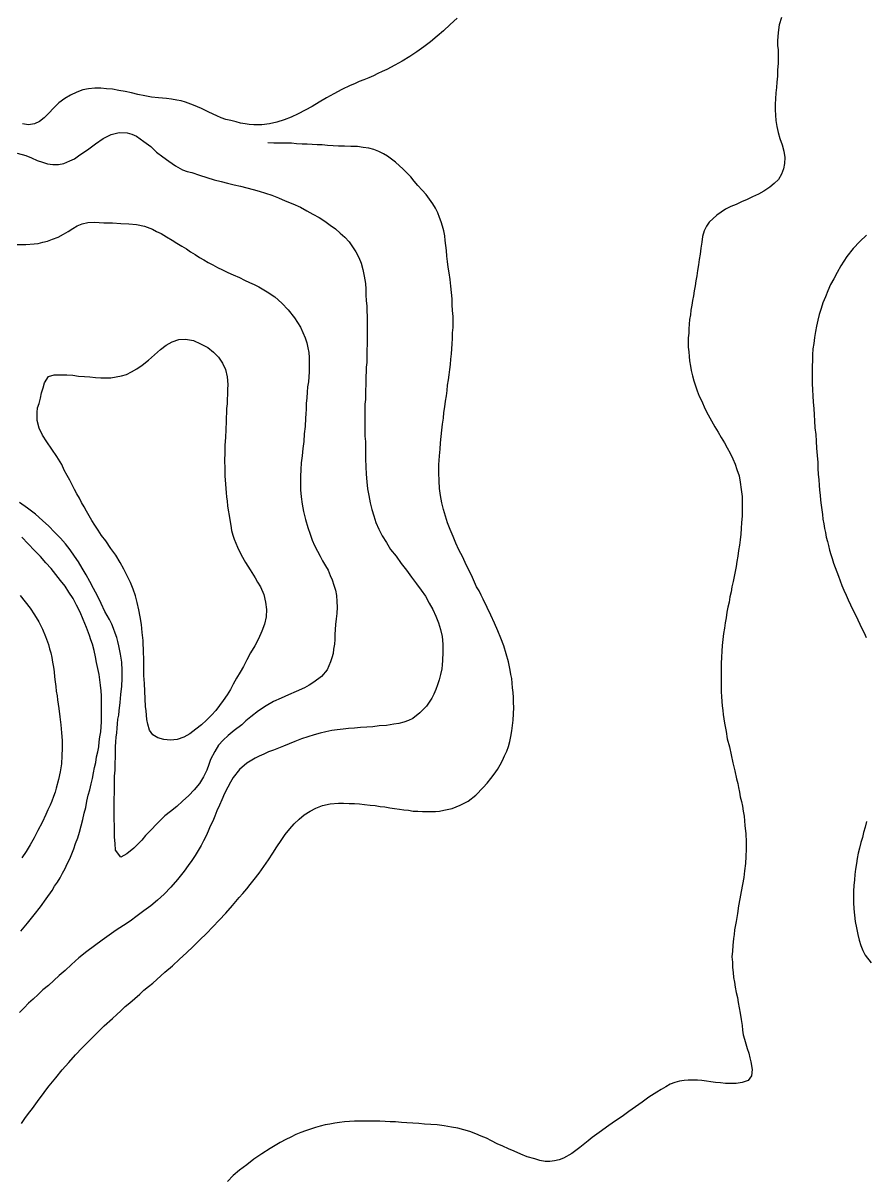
# Model space of a CAD drawing. Header units: inches. Extents: x 401374 to 405300, y 6332180 to 6336621.
# Drawn here: x 403196.4 to 403397.3, y 6333754.6 to 6334029.7 of the extents above; entities that cross this region are included whole.
import ezdxf

# ---------------------------------------------------------------- set-up
doc = ezdxf.new("R2010")
doc.units = ezdxf.units.IN
doc.header["$MEASUREMENT"] = 0

msp = doc.modelspace()

# ---------------------------------------------------------------- linework, layer by layer
for points in [[(403299.9, 6334030.8), (403298.2, 6334029.3), (403296.6, 6334027.8), (403295.1, 6334026.5), (403293.5, 6334025.2), (403291.9, 6334024), (403290.3, 6334022.8), (403288.6, 6334021.7), (403286.8, 6334020.6), (403285, 6334019.6), (403283.1, 6334018.6), (403282, 6334018.1), (403281, 6334017.6), (403279.9, 6334017.1), (403278.8, 6334016.6), (403277.6, 6334016.1), (403276.5, 6334015.7), (403275.4, 6334015.2), (403274.4, 6334014.8), (403272.4, 6334013.8), (403270.5, 6334012.8), (403268.7, 6334011.8), (403267, 6334010.8), (403265.3, 6334009.8), (403263.6, 6334008.9), (403262, 6334008), (403260.3, 6334007.2), (403258.6, 6334006.6), (403256.9, 6334006), (403255.1, 6334005.6), (403253.3, 6334005.4), (403251.4, 6334005.4), (403250.3, 6334005.5), (403249.3, 6334005.6), (403248.2, 6334005.8), (403247.2, 6334006.1), (403245.9, 6334006.4), (403244.7, 6334006.7), (403243.6, 6334007.1), (403242.6, 6334007.5), (403240.7, 6334008.4), (403238.9, 6334009.3), (403237, 6334010.1), (403235.1, 6334010.8), (403234.1, 6334011.1), (403233, 6334011.3), (403231.8, 6334011.5), (403230.6, 6334011.7), (403228.7, 6334011.8), (403227, 6334012), (403225.4, 6334012.3), (403223.7, 6334012.6), (403222.2, 6334013), (403220.7, 6334013.3), (403219.2, 6334013.6), (403217.7, 6334013.9), (403216.3, 6334014), (403214.9, 6334014.1), (403213.5, 6334014.1), (403212, 6334014), (403210.6, 6334013.7), (403209.2, 6334013.2), (403207.7, 6334012.5), (403206.3, 6334011.7), (403204.9, 6334010.6), (403203.6, 6334009.4), (403202.5, 6334008.2), (403201.4, 6334007.1), (403200.3, 6334006.2), (403199.1, 6334005.6), (403197.7, 6334005.4), (403196.2, 6334005.6)], [(403377.2, 6334031), (403376.7, 6334029.2), (403376.4, 6334027.4), (403376.3, 6334025.4), (403376.3, 6334024.3), (403376.4, 6334023.3), (403376.4, 6334021.6), (403376.4, 6334020), (403376.3, 6334018.5), (403376.3, 6334017), (403376.1, 6334015.6), (403376, 6334014.3), (403375.9, 6334013), (403375.8, 6334011.6), (403375.7, 6334010.3), (403375.7, 6334009), (403375.8, 6334007.7), (403375.9, 6334006.4), (403376.1, 6334005), (403376.4, 6334003.6), (403376.8, 6334002.1), (403377.4, 6334000.6), (403377.8, 6333999.1), (403378, 6333997.6), (403377.9, 6333996.2), (403377.7, 6333994.9), (403377.2, 6333993.6), (403376.5, 6333992.4), (403375.5, 6333991.4), (403374.4, 6333990.5), (403373, 6333989.6), (403371.7, 6333988.9), (403370.3, 6333988.2), (403369, 6333987.6), (403367.7, 6333987), (403366.4, 6333986.4), (403365.1, 6333985.9), (403363.9, 6333985.3), (403362.8, 6333984.6), (403361.8, 6333983.9), (403360, 6333982.2), (403359.3, 6333981.2), (403358.8, 6333980.1), (403358.4, 6333978.8), (403358.2, 6333977.4), (403358, 6333976), (403357.8, 6333974.6), (403357.6, 6333973.3), (403357.4, 6333972), (403357.2, 6333970.7), (403357, 6333969.4), (403356.8, 6333968.2), (403356.6, 6333967), (403356.4, 6333965.8), (403356.2, 6333964.6), (403356, 6333963.5), (403355.8, 6333962.4), (403355.6, 6333961.2), (403355.5, 6333960.1), (403355.3, 6333959), (403355.2, 6333957.9), (403355.1, 6333956.8), (403355.1, 6333955.7), (403355, 6333954.6), (403355, 6333953.5), (403355, 6333952.4), (403355.1, 6333951.3), (403355.2, 6333950.2), (403355.3, 6333949.1), (403355.5, 6333947.9), (403355.7, 6333946.8), (403356, 6333945.6), (403356.3, 6333944.4), (403356.7, 6333943.2), (403357.1, 6333942), (403357.6, 6333940.7), (403358.2, 6333939.5), (403358.9, 6333937.8), (403359.7, 6333936.3), (403360.5, 6333934.8), (403361.3, 6333933.4), (403362.1, 6333932.1), (403362.8, 6333930.9), (403363.6, 6333929.6), (403364.3, 6333928.4), (403365, 6333927.1), (403365.6, 6333925.8), (403366.2, 6333924.5), (403366.6, 6333923.2), (403367.1, 6333921.7), (403367.4, 6333920.2), (403367.6, 6333918.5), (403367.8, 6333916.8), (403367.8, 6333915.2), (403367.8, 6333913.6), (403367.8, 6333912.1), (403367.7, 6333910.6), (403367.6, 6333909.2), (403367.5, 6333907.8), (403367.4, 6333906.5), (403367.2, 6333905.2), (403367, 6333903.9), (403366.8, 6333902.6), (403366.6, 6333901.3), (403366.4, 6333900.1), (403366.2, 6333898.9), (403365.9, 6333897.7), (403365.7, 6333896.5), (403365.4, 6333895.3), (403365.2, 6333894.1), (403364.9, 6333892.9), (403364.7, 6333891.6), (403364.4, 6333890.4), (403364.2, 6333889.2), (403364, 6333887.9), (403363.8, 6333886.7), (403363.6, 6333885.4), (403363.4, 6333884.1), (403363.2, 6333882.7), (403363.1, 6333881.3), (403363, 6333879.9), (403362.9, 6333878.5), (403362.8, 6333877), (403362.8, 6333875.4), (403362.8, 6333873.9), (403362.8, 6333872.6), (403362.8, 6333871.4), (403362.8, 6333870.2), (403362.9, 6333869.1), (403363, 6333867.9), (403363.1, 6333866.9), (403363.2, 6333865.8), (403363.3, 6333864.8), (403363.6, 6333862.8), (403364, 6333860.8), (403364.3, 6333859), (403364.8, 6333857.1), (403365.2, 6333855.2), (403365.6, 6333853.3), (403366.1, 6333851.4), (403366.5, 6333849.5), (403366.8, 6333848.4), (403367, 6333847.4), (403367.2, 6333846.3), (403367.4, 6333845.2), (403367.7, 6333844.1), (403367.9, 6333843), (403368.1, 6333841.8), (403368.3, 6333840.6), (403368.4, 6333839.5), (403368.5, 6333838.4), (403368.7, 6333836.4), (403368.8, 6333834.5), (403368.8, 6333832.7), (403368.7, 6333831), (403368.6, 6333829.3), (403368.4, 6333827.6), (403368.2, 6333826), (403367.9, 6333824.3), (403367.6, 6333822.6), (403367.3, 6333820.9), (403367, 6333819.2), (403366.7, 6333817.4), (403366.4, 6333815.5), (403366, 6333813.5), (403365.9, 6333812.4), (403365.8, 6333811.4), (403365.6, 6333809.8), (403365.5, 6333808.4), (403365.4, 6333807.1), (403365.5, 6333805.8), (403365.5, 6333804.5), (403365.7, 6333803.3), (403365.8, 6333802.1), (403366, 6333801), (403366.2, 6333799.8), (403366.4, 6333798.6), (403366.7, 6333797.4), (403366.9, 6333796.2), (403367.1, 6333794.9), (403367.4, 6333793.6), (403367.6, 6333792.1), (403367.8, 6333790.7), (403367.9, 6333789.6), (403368.1, 6333788.5), (403368.4, 6333787.4), (403368.7, 6333786.3), (403369, 6333785.2), (403369.4, 6333784.1), (403369.7, 6333783), (403369.9, 6333782), (403370.2, 6333780.2), (403370.1, 6333778.7), (403369.3, 6333777.6), (403367.8, 6333777.1), (403366.4, 6333776.9), (403365.1, 6333776.9), (403363.9, 6333776.9), (403362.7, 6333777), (403361.5, 6333777.1), (403360.4, 6333777.3), (403359.3, 6333777.4), (403358.2, 6333777.6), (403357.2, 6333777.7), (403356.1, 6333777.7), (403355, 6333777.7), (403354, 6333777.6), (403352.9, 6333777.4), (403351.8, 6333777.1), (403350.7, 6333776.7), (403349.6, 6333776.1), (403348.5, 6333775.4), (403347.5, 6333774.8), (403345.6, 6333773.6), (403344, 6333772.4), (403342.4, 6333771.3), (403340.8, 6333770.2), (403339.2, 6333769), (403337.4, 6333767.8), (403335.5, 6333766.5), (403334.3, 6333765.6), (403333.2, 6333764.8), (403332.1, 6333764), (403331.1, 6333763.2), (403329.1, 6333761.6), (403327.2, 6333760.2), (403325.2, 6333759.1), (403324.2, 6333758.7), (403323.1, 6333758.4), (403322, 6333758.3), (403320.9, 6333758.3), (403319.6, 6333758.5), (403318.4, 6333758.9), (403316.6, 6333759.4), (403315.1, 6333760), (403313.5, 6333760.7), (403312.1, 6333761.3), (403310.8, 6333761.9), (403309.4, 6333762.5), (403308.1, 6333763.2), (403306.9, 6333763.8), (403305.6, 6333764.3), (403304.3, 6333764.9), (403302.9, 6333765.4), (403301.5, 6333765.8), (403300, 6333766.2), (403298.5, 6333766.5), (403296.8, 6333766.8), (403295.1, 6333767), (403293.6, 6333767.1), (403292.1, 6333767.2), (403290.7, 6333767.3), (403289.3, 6333767.4), (403287.9, 6333767.5), (403286.6, 6333767.6), (403285.2, 6333767.7), (403283.9, 6333767.7), (403282.7, 6333767.8), (403281.4, 6333767.9), (403280.2, 6333767.9), (403278.9, 6333767.9), (403277.7, 6333767.9), (403276.5, 6333767.9), (403275.4, 6333767.9), (403274.2, 6333767.8), (403273, 6333767.7), (403271.8, 6333767.6), (403270.7, 6333767.4), (403269.5, 6333767.2), (403268.4, 6333767), (403267.2, 6333766.7), (403266.1, 6333766.4), (403264.9, 6333766), (403263.7, 6333765.6), (403262.6, 6333765.2), (403261.4, 6333764.7), (403260.2, 6333764.1), (403259, 6333763.5), (403257.7, 6333762.8), (403256.5, 6333762.1), (403255.3, 6333761.4), (403253.3, 6333760.1), (403251.4, 6333758.8), (403249.7, 6333757.5), (403248, 6333756.2), (403246.5, 6333754.9), (403245.1, 6333753.5)], [(403195, 6333998.6), (403197, 6333998.1), (403198.4, 6333997.5), (403199.7, 6333996.9), (403201, 6333996.5), (403202.2, 6333996.1), (403203.5, 6333995.9), (403204.8, 6333995.9), (403206.1, 6333996.2), (403207.5, 6333996.8), (403208.6, 6333997.3), (403209.6, 6333998), (403210.6, 6333998.7), (403211.7, 6333999.4), (403213.6, 6334000.9), (403215.5, 6334002.1), (403217.4, 6334003.1), (403219.3, 6334003.6), (403221.2, 6334003.5), (403222.3, 6334003.2), (403223.4, 6334002.7), (403225.2, 6334001.4), (403226.8, 6334000.2), (403228.2, 6333998.9), (403229.7, 6333997.8), (403231.1, 6333996.7), (403232.7, 6333995.6), (403234.4, 6333994.7), (403235.5, 6333994.3), (403236.6, 6333994), (403238.4, 6333993.4), (403240.2, 6333992.8), (403241.9, 6333992.3), (403243.6, 6333991.9), (403245.1, 6333991.5), (403246.7, 6333991.1), (403248.2, 6333990.8), (403249.7, 6333990.4), (403251.2, 6333990), (403252.7, 6333989.6), (403254.2, 6333989.1), (403255.7, 6333988.6), (403257.3, 6333988), (403258.9, 6333987.3), (403260.7, 6333986.6), (403262.5, 6333985.8), (403264, 6333984.9), (403265.5, 6333984.1), (403267, 6333983.3), (403268.3, 6333982.4), (403269.6, 6333981.5), (403270.9, 6333980.6), (403272, 6333979.6), (403273.1, 6333978.6), (403274.1, 6333977.5), (403274.9, 6333976.3), (403275.7, 6333975.1), (403276.4, 6333973.8), (403277, 6333972.4), (403277.4, 6333970.9), (403277.7, 6333969.3), (403278, 6333967.6), (403278.1, 6333966.2), (403278.1, 6333964.8), (403278.2, 6333963.5), (403278.3, 6333962.2), (403278.3, 6333961), (403278.4, 6333959.8), (403278.4, 6333958.6), (403278.4, 6333957.4), (403278.4, 6333956.3), (403278.4, 6333955.1), (403278.4, 6333954), (403278.4, 6333952.9), (403278.3, 6333951.9), (403278.3, 6333950.8), (403278.3, 6333949.7), (403278.3, 6333948.7), (403278.2, 6333947.6), (403278.2, 6333946.5), (403278.1, 6333945.5), (403278.1, 6333944.4), (403278.1, 6333943.3), (403278, 6333942.2), (403278, 6333941.1), (403278, 6333939.9), (403277.9, 6333938.8), (403277.9, 6333937.6), (403277.9, 6333936.4), (403277.9, 6333935.2), (403277.9, 6333933.9), (403277.9, 6333932.6), (403277.9, 6333931.2), (403278, 6333929.9), (403278, 6333928.8), (403278, 6333927.8), (403278, 6333925.8), (403278.1, 6333923.9), (403278.2, 6333922.1), (403278.3, 6333920.3), (403278.5, 6333918.6), (403278.8, 6333917), (403279.1, 6333915.3), (403279.5, 6333913.7), (403280, 6333912.2), (403280.5, 6333910.6), (403281.2, 6333909), (403282, 6333907.4), (403283, 6333905.8), (403284, 6333904.2), (403285.3, 6333902.6), (403286.5, 6333900.8), (403287.8, 6333899.2), (403289, 6333897.6), (403290.2, 6333896), (403291.3, 6333894.5), (403292.3, 6333893), (403293.2, 6333891.4), (403294.1, 6333889.9), (403294.8, 6333888.3), (403295.4, 6333886.7), (403295.9, 6333885.1), (403296.3, 6333883.4), (403296.5, 6333881.6), (403296.5, 6333879.7), (403296.4, 6333877.7), (403296.3, 6333876.7), (403296.2, 6333875.7), (403295.9, 6333874.4), (403295.6, 6333873.1), (403295.2, 6333871.9), (403294.8, 6333870.8), (403294.3, 6333869.7), (403293.8, 6333868.7), (403292.6, 6333866.8), (403291, 6333865.2), (403289.3, 6333863.9), (403288.3, 6333863.4), (403287.2, 6333863), (403286, 6333862.7), (403284.8, 6333862.5), (403283, 6333862.2), (403281.3, 6333862.1), (403279.8, 6333861.9), (403278.3, 6333861.8), (403276.8, 6333861.7), (403275.4, 6333861.6), (403274, 6333861.5), (403272.7, 6333861.3), (403271.3, 6333861.2), (403270, 6333861), (403268.6, 6333860.7), (403267.2, 6333860.4), (403265.8, 6333860), (403264.3, 6333859.5), (403262.8, 6333859), (403261.2, 6333858.4), (403259.8, 6333857.8), (403258.5, 6333857.3), (403257.3, 6333856.8), (403256.1, 6333856.3), (403254.9, 6333855.9), (403253.8, 6333855.4), (403252.7, 6333854.9), (403251.7, 6333854.4), (403249.7, 6333853.2), (403248, 6333851.7), (403246.5, 6333849.8), (403245.8, 6333848.7), (403245.2, 6333847.5), (403244.4, 6333846), (403243.8, 6333844.5), (403243.2, 6333843.2), (403242.6, 6333841.9), (403242.1, 6333840.6), (403241.6, 6333839.4), (403241, 6333838.2), (403240.5, 6333837), (403240, 6333835.9), (403239.4, 6333834.7), (403238.8, 6333833.6), (403238.1, 6333832.4), (403237.4, 6333831.2), (403236.6, 6333830), (403235.7, 6333828.8), (403234.8, 6333827.5), (403233.2, 6333825.5), (403231.6, 6333823.7), (403230, 6333822), (403228.4, 6333820.6), (403226.8, 6333819.2), (403225.2, 6333818), (403223.6, 6333816.8), (403221.9, 6333815.6), (403220.3, 6333814.5), (403218.6, 6333813.4), (403216.9, 6333812.2), (403215.2, 6333811), (403213.4, 6333809.7), (403211.6, 6333808.3), (403209.7, 6333806.8), (403207.9, 6333805.2), (403206.4, 6333803.8), (403205, 6333802.6), (403203.7, 6333801.4), (403202.4, 6333800.2), (403201.1, 6333799.2), (403200, 6333798.1), (403198.8, 6333797), (403197.7, 6333796), (403196.6, 6333794.9), (403195.5, 6333793.8)], [(403196, 6333767.3), (403196.8, 6333768.5), (403197.7, 6333769.7), (403198.6, 6333770.9), (403199.4, 6333772), (403200.2, 6333773.1), (403201, 6333774.2), (403201.8, 6333775.3), (403202.6, 6333776.3), (403204.2, 6333778.2), (403205.7, 6333780.1), (403207.3, 6333781.9), (403208.9, 6333783.7), (403210.5, 6333785.4), (403212.2, 6333787.1), (403213.9, 6333788.8), (403215.7, 6333790.6), (403217.7, 6333792.4), (403218.7, 6333793.3), (403219.7, 6333794.2), (403220.7, 6333795.2), (403221.8, 6333796.1), (403223, 6333797.1), (403224.2, 6333798.2), (403225.2, 6333799.1), (403226.3, 6333800), (403227.3, 6333800.8), (403228.3, 6333801.7), (403230.2, 6333803.4), (403232, 6333804.9), (403233.7, 6333806.5), (403235.3, 6333808), (403236.9, 6333809.5), (403238.5, 6333811.1), (403240.1, 6333812.6), (403241.6, 6333814.2), (403243.1, 6333815.8), (403244.7, 6333817.5), (403246.3, 6333819.3), (403247.9, 6333821.2), (403248.8, 6333822.2), (403249.7, 6333823.3), (403250.5, 6333824.3), (403251.5, 6333825.5), (403252.7, 6333827), (403253.8, 6333828.6), (403254.9, 6333830.2), (403255.9, 6333831.8), (403256.9, 6333833.3), (403257.9, 6333834.8), (403258.9, 6333836.2), (403260, 6333837.6), (403261, 6333838.8), (403262.2, 6333839.9), (403263.4, 6333840.9), (403264.8, 6333841.8), (403266.2, 6333842.5), (403267.8, 6333843.1), (403269.6, 6333843.5), (403271.6, 6333843.7), (403272.8, 6333843.7), (403274.1, 6333843.6), (403275.4, 6333843.6), (403276.6, 6333843.5), (403277.8, 6333843.4), (403279.1, 6333843.2), (403280.3, 6333843.1), (403281.5, 6333842.9), (403282.6, 6333842.8), (403283.8, 6333842.6), (403284.9, 6333842.4), (403286.1, 6333842.3), (403287.2, 6333842.1), (403288.3, 6333842), (403289.4, 6333841.8), (403290.5, 6333841.8), (403291.6, 6333841.7), (403292.6, 6333841.7), (403293.7, 6333841.7), (403294.7, 6333841.7), (403295.7, 6333841.8), (403296.7, 6333842), (403298.7, 6333842.4), (403300.6, 6333843.2), (403302.5, 6333844.2), (403304.3, 6333845.6), (403306.1, 6333847.4), (403307, 6333848.5), (403307.9, 6333849.6), (403308.7, 6333850.6), (403309.5, 6333851.7), (403310.1, 6333852.8), (403310.7, 6333853.9), (403311.2, 6333855), (403311.7, 6333856.1), (403312.1, 6333857.2), (403312.4, 6333858.4), (403312.7, 6333859.6), (403312.9, 6333860.9), (403313.1, 6333862.2), (403313.2, 6333863.5), (403313.3, 6333865), (403313.4, 6333866.5), (403313.3, 6333867.7), (403313.3, 6333868.9), (403313.2, 6333870.1), (403313.1, 6333871.2), (403313, 6333872.3), (403312.9, 6333873.4), (403312.7, 6333874.4), (403312.5, 6333875.4), (403312.1, 6333877.4), (403311.6, 6333879.3), (403311, 6333881.2), (403310.3, 6333883), (403309.6, 6333884.8), (403308.8, 6333886.6), (403307.9, 6333888.5), (403307, 6333890.3), (403306.1, 6333892.3), (403305.6, 6333893.3), (403305.1, 6333894.3), (403304.5, 6333895.3), (403304, 6333896.4), (403303.5, 6333897.5), (403303, 6333898.7), (403302, 6333900.5), (403301.2, 6333902.3), (403300.3, 6333904.1), (403299.6, 6333905.7), (403298.9, 6333907.3), (403298.2, 6333908.9), (403297.6, 6333910.5), (403297.1, 6333912.1), (403296.6, 6333913.7), (403296.2, 6333915.3), (403295.9, 6333917), (403295.7, 6333918.7), (403295.6, 6333920.5), (403295.5, 6333922.4), (403295.5, 6333924.4), (403295.6, 6333925.4), (403295.7, 6333926.5), (403295.8, 6333928.1), (403295.9, 6333929.6), (403296.1, 6333931.1), (403296.2, 6333932.6), (403296.4, 6333934), (403296.6, 6333935.5), (403296.7, 6333936.8), (403296.9, 6333938.2), (403297.1, 6333939.5), (403297.3, 6333940.8), (403297.5, 6333942.1), (403297.6, 6333943.3), (403297.8, 6333944.6), (403298, 6333945.8), (403298.1, 6333947.1), (403298.3, 6333948.3), (403298.4, 6333949.5), (403298.5, 6333950.8), (403298.6, 6333952), (403298.7, 6333953.2), (403298.8, 6333954.5), (403298.8, 6333955.8), (403298.9, 6333957.1), (403298.9, 6333958.4), (403298.9, 6333959.7), (403298.8, 6333961.1), (403298.7, 6333962.5), (403298.7, 6333963.9), (403298.5, 6333965.4), (403298.4, 6333966.9), (403298.2, 6333968.5), (403298, 6333970.1), (403297.7, 6333971.5), (403297.6, 6333972.8), (403297.4, 6333974.1), (403297.3, 6333975.4), (403297.2, 6333976.6), (403297, 6333977.8), (403296.9, 6333978.9), (403296.7, 6333980.1), (403296.4, 6333981.2), (403296.1, 6333982.3), (403295.7, 6333983.3), (403295.3, 6333984.4), (403294.7, 6333985.5), (403294.1, 6333986.6), (403293.3, 6333987.7), (403292.5, 6333988.8), (403291.5, 6333989.8), (403290.5, 6333990.9), (403289.6, 6333992), (403288.8, 6333993), (403287, 6333994.8), (403285.2, 6333996.5), (403283.3, 6333997.9), (403282.3, 6333998.5), (403281.2, 6333999), (403280, 6333999.5), (403278.8, 6333999.8), (403277.5, 6334000), (403276.1, 6334000.2), (403274.5, 6334000.2), (403273, 6334000.3), (403271.6, 6334000.3), (403270.3, 6334000.4), (403269, 6334000.5), (403267.7, 6334000.6), (403266.5, 6334000.6), (403265.3, 6334000.7), (403264.1, 6334000.8), (403262.9, 6334000.8), (403261.6, 6334000.9), (403260.4, 6334001), (403259, 6334001), (403257.7, 6334001), (403256.2, 6334001), (403254.7, 6334001.1)], [(403195, 6333976.9), (403197, 6333976.9), (403199, 6333977), (403200, 6333977.1), (403201.1, 6333977.4), (403202.2, 6333977.7), (403203.4, 6333978.1), (403204.7, 6333978.6), (403206, 6333979.3), (403207.1, 6333980), (403208.2, 6333980.7), (403209.3, 6333981.3), (403210.5, 6333981.8), (403211.8, 6333982.1), (403213.4, 6333982.2), (403214.5, 6333982.1), (403215.6, 6333982), (403216.7, 6333982), (403217.7, 6333982), (403219.7, 6333981.9), (403221.6, 6333981.8), (403223.4, 6333981.6), (403225.3, 6333981.2), (403227.2, 6333980.5), (403228.2, 6333980), (403229.3, 6333979.5), (403230.6, 6333978.7), (403231.9, 6333977.9), (403233, 6333977.2), (403234.2, 6333976.5), (403235.3, 6333975.8), (403236.3, 6333975.1), (403237.4, 6333974.5), (403238.4, 6333973.8), (403239.5, 6333973.2), (403240.5, 6333972.6), (403241.6, 6333972), (403242.7, 6333971.4), (403243.9, 6333970.8), (403245.2, 6333970.2), (403246.5, 6333969.6), (403248, 6333969), (403249.2, 6333968.4), (403250.4, 6333967.8), (403251.5, 6333967.3), (403252.6, 6333966.8), (403254.6, 6333965.6), (403256.4, 6333964.4), (403258.1, 6333962.9), (403259.6, 6333961.3), (403261.1, 6333959.4), (403261.8, 6333958.3), (403262.5, 6333957.2), (403263.1, 6333955.9), (403263.6, 6333954.6), (403264, 6333953.4), (403264.3, 6333952.2), (403264.5, 6333951.1), (403264.6, 6333949.9), (403264.6, 6333948.8), (403264.6, 6333947.7), (403264.6, 6333946.5), (403264.5, 6333945.3), (403264.4, 6333944.1), (403264.2, 6333942.9), (403264.1, 6333941.7), (403264, 6333940.3), (403263.9, 6333939), (403263.9, 6333937.6), (403263.8, 6333936.5), (403263.7, 6333935.5), (403263.6, 6333933.5), (403263.4, 6333931.7), (403263.3, 6333929.9), (403263.1, 6333928.2), (403262.9, 6333926.5), (403262.7, 6333924.8), (403262.6, 6333923.2), (403262.5, 6333921.6), (403262.5, 6333920), (403262.5, 6333918.4), (403262.7, 6333916.7), (403262.9, 6333915), (403263.2, 6333913.2), (403263.7, 6333911.3), (403264.3, 6333909.4), (403264.8, 6333907.8), (403265.3, 6333906.4), (403265.9, 6333905.1), (403266.6, 6333903.8), (403267.2, 6333902.6), (403267.8, 6333901.5), (403268.5, 6333900.3), (403269.1, 6333899.2), (403269.6, 6333898), (403270.1, 6333896.9), (403270.5, 6333895.7), (403270.9, 6333894.5), (403271.1, 6333893.2), (403271.2, 6333891.8), (403271.3, 6333890.4), (403271.2, 6333888.9), (403271, 6333887.6), (403270.9, 6333886.3), (403270.8, 6333885.1), (403270.7, 6333883.9), (403270.7, 6333882.7), (403270.6, 6333881.6), (403270.4, 6333880.4), (403270.3, 6333879.4), (403270, 6333878.3), (403269.7, 6333877.4), (403268.9, 6333875.5), (403267.5, 6333873.9), (403265.7, 6333872.5), (403264.6, 6333871.8), (403263.5, 6333871.2), (403261.5, 6333870.3), (403259.7, 6333869.5), (403257.9, 6333868.7), (403256.1, 6333867.9), (403254.3, 6333866.9), (403252.5, 6333865.7), (403250.7, 6333864.3), (403249.5, 6333863.3), (403248.5, 6333862.4), (403246.7, 6333861), (403245.3, 6333859.8), (403244.1, 6333858.7), (403243, 6333857.5), (403242.1, 6333856), (403241.1, 6333854.1), (403240.7, 6333852.9), (403240.2, 6333851.6), (403239.4, 6333850), (403238.4, 6333848.4), (403237.2, 6333846.9), (403235.9, 6333845.5), (403234.4, 6333844.2), (403233, 6333842.9), (403231.5, 6333841.7), (403230.2, 6333840.7), (403228.5, 6333839), (403226.6, 6333837), (403225.6, 6333836), (403224.7, 6333834.9), (403222.8, 6333833), (403221.1, 6333831.6), (403219.7, 6333830.8), (403218.4, 6333832.5), (403218.3, 6333834.1), (403218.2, 6333835.6), (403218.2, 6333837), (403218.2, 6333838.4), (403218.1, 6333839.8), (403218.1, 6333841), (403218.1, 6333842.3), (403218.1, 6333843.6), (403218.1, 6333844.8), (403218.2, 6333846.1), (403218.2, 6333847.4), (403218.2, 6333848.7), (403218.2, 6333850.1), (403218.3, 6333851.6), (403218.3, 6333853.1), (403218.4, 6333854.8), (403218.4, 6333856), (403218.4, 6333857.1), (403218.5, 6333858.3), (403218.6, 6333859.4), (403218.7, 6333860.5), (403218.8, 6333861.6), (403218.9, 6333862.6), (403219, 6333863.7), (403219.2, 6333864.7), (403219.3, 6333865.7), (403219.5, 6333867.7), (403219.7, 6333869.6), (403219.9, 6333871.6), (403220, 6333873.4), (403220, 6333875.3), (403219.9, 6333877.3), (403219.6, 6333879.2), (403219.2, 6333881.2), (403219, 6333882.2), (403218.7, 6333883.2), (403218.3, 6333884.2), (403217.9, 6333885.3), (403217.5, 6333886.4), (403217, 6333887.5), (403215.9, 6333889.4), (403215, 6333891.3), (403214.1, 6333893.1), (403213.2, 6333894.9), (403212.3, 6333896.5), (403211.4, 6333898.1), (403210.5, 6333899.7), (403209.6, 6333901.2), (403208.6, 6333902.6), (403207.6, 6333904.1), (403206.5, 6333905.5), (403205.3, 6333906.9), (403203.9, 6333908.3), (403202.5, 6333909.7), (403201, 6333911.1), (403199.3, 6333912.6), (403197.4, 6333914), (403195.5, 6333915.4)], [(403397.5, 6333979.1), (403395.9, 6333977.6), (403394.3, 6333975.9), (403392.8, 6333974), (403392.1, 6333972.9), (403391.4, 6333971.8), (403390.5, 6333970.2), (403389.7, 6333968.7), (403388.9, 6333967.3), (403388.3, 6333965.8), (403387.7, 6333964.4), (403387.1, 6333963), (403386.7, 6333961.6), (403386.2, 6333960.2), (403385.9, 6333958.8), (403385.6, 6333957.4), (403385.3, 6333956.1), (403385.1, 6333954.7), (403384.9, 6333953.3), (403384.7, 6333952), (403384.6, 6333950.6), (403384.6, 6333949.2), (403384.5, 6333947.9), (403384.5, 6333946.5), (403384.5, 6333945.1), (403384.5, 6333943.7), (403384.6, 6333942.2), (403384.7, 6333940.8), (403384.8, 6333939.3), (403384.9, 6333937.8), (403385, 6333936.3), (403385.1, 6333934.8), (403385.2, 6333933.2), (403385.4, 6333931.6), (403385.5, 6333930), (403385.6, 6333928.3), (403385.7, 6333926.6), (403385.9, 6333924.9), (403385.9, 6333923.5), (403386, 6333922.1), (403386.1, 6333920.8), (403386.2, 6333919.5), (403386.3, 6333918.3), (403386.4, 6333917.1), (403386.5, 6333915.9), (403386.7, 6333914.7), (403386.8, 6333913.6), (403387, 6333912.5), (403387.1, 6333911.4), (403387.3, 6333910.3), (403387.5, 6333909.2), (403387.7, 6333908.2), (403387.9, 6333907.1), (403388.2, 6333906.1), (403388.4, 6333905.1), (403388.7, 6333904), (403389, 6333903), (403389.3, 6333902), (403389.6, 6333900.9), (403390, 6333899.9), (403390.4, 6333898.8), (403390.8, 6333897.8), (403391.2, 6333896.7), (403391.6, 6333895.6), (403392.1, 6333894.5), (403392.6, 6333893.3), (403393.1, 6333892.2), (403393.7, 6333891), (403394.2, 6333889.8), (403394.9, 6333888.6), (403395.4, 6333887.4), (403395.9, 6333886.4), (403396.4, 6333885.3), (403396.9, 6333884.3), (403397.4, 6333883.2)], [(403203.8, 6333945.8), (403205.3, 6333945.8), (403206.8, 6333945.8), (403208.2, 6333945.7), (403209.6, 6333945.5), (403211, 6333945.4), (403212.3, 6333945.3), (403213.6, 6333945.2), (403214.9, 6333945.1), (403216.1, 6333945.1), (403217.3, 6333945.1), (403218.6, 6333945.3), (403219.8, 6333945.6), (403221, 6333945.9), (403222.2, 6333946.5), (403223.5, 6333947.2), (403224.8, 6333948.1), (403226.3, 6333949.3), (403227.7, 6333950.6), (403229.1, 6333951.8), (403230.5, 6333952.9), (403231.9, 6333953.7), (403233.5, 6333954.2), (403235.1, 6333954.3), (403237, 6333954), (403238.7, 6333953.2), (403240.4, 6333952.3), (403241.8, 6333951.2), (403243, 6333950), (403243.9, 6333948.6), (403244.6, 6333947.1), (403245, 6333945.3), (403245.2, 6333943.5), (403245.1, 6333942.3), (403245.1, 6333941.1), (403245, 6333940), (403245, 6333938.9), (403244.9, 6333937.8), (403244.9, 6333936.7), (403244.8, 6333935.7), (403244.8, 6333934.7), (403244.7, 6333932.8), (403244.6, 6333930.9), (403244.5, 6333929), (403244.5, 6333927.2), (403244.4, 6333925.4), (403244.5, 6333923.5), (403244.5, 6333921.7), (403244.6, 6333919.7), (403244.8, 6333917.7), (403244.9, 6333916.7), (403245, 6333915.7), (403245.1, 6333914.6), (403245.3, 6333913.5), (403245.5, 6333912.3), (403245.7, 6333911.2), (403245.9, 6333909.9), (403246.1, 6333908.7), (403246.4, 6333907.6), (403246.7, 6333906.6), (403247.5, 6333904.7), (403248.4, 6333902.9), (403249.4, 6333901.1), (403250.5, 6333899.3), (403251.7, 6333897.4), (403252.3, 6333896.4), (403253, 6333895.3), (403253.8, 6333893.4), (403254.2, 6333891.6), (403254.4, 6333889.9), (403254.3, 6333888.1), (403253.9, 6333886.4), (403253.3, 6333884.7), (403252.5, 6333882.9), (403251.6, 6333881.2), (403250.6, 6333879.5), (403249.7, 6333877.9), (403248.9, 6333876.3), (403248.1, 6333874.9), (403247.3, 6333873.5), (403246.5, 6333872.1), (403245.8, 6333870.8), (403245, 6333869.5), (403244.1, 6333868.2), (403243.2, 6333867), (403242.3, 6333865.8), (403241.3, 6333864.7), (403240.1, 6333863.5), (403238.9, 6333862.4), (403237.6, 6333861.3), (403236.1, 6333860.2), (403234.7, 6333859.4), (403233.1, 6333858.9), (403231.5, 6333858.7), (403229.9, 6333858.9), (403228.5, 6333859.3), (403227.3, 6333860), (403226.5, 6333861.1), (403226.1, 6333862.5), (403225.9, 6333863.6), (403225.8, 6333864.7), (403225.7, 6333865.7), (403225.6, 6333866.7), (403225.5, 6333868.6), (403225.4, 6333870.4), (403225.3, 6333872.2), (403225.2, 6333874.1), (403225.2, 6333875), (403225.2, 6333876.1), (403225.2, 6333877.2), (403225.2, 6333878.4), (403225.1, 6333879.4), (403225.1, 6333880.5), (403225, 6333881.5), (403225, 6333882.5), (403224.8, 6333884.4), (403224.6, 6333886.3), (403224.3, 6333888.1), (403224, 6333889.8), (403223.6, 6333891.5), (403223.2, 6333893.1), (403222.6, 6333894.7), (403222, 6333896.3), (403221.2, 6333897.9), (403220.4, 6333899.5), (403219.5, 6333901.1), (403218.5, 6333902.8), (403217.3, 6333904.4), (403216.1, 6333906.2), (403215.1, 6333907.5), (403214.3, 6333908.8), (403213.5, 6333910), (403212.8, 6333911.1), (403212.1, 6333912.2), (403211.5, 6333913.3), (403210.9, 6333914.3), (403210.3, 6333915.4), (403209.8, 6333916.4), (403209.2, 6333917.4), (403208.6, 6333918.5), (403208.1, 6333919.6), (403207.5, 6333920.7), (403206.9, 6333921.8), (403206.2, 6333923.1), (403205.6, 6333924.4), (403204.4, 6333926.3), (403203.2, 6333928.1), (403202, 6333929.8), (403201, 6333931.4), (403200.2, 6333933.1), (403199.7, 6333934.9), (403199.7, 6333936.8), (403199.8, 6333937.9), (403200.2, 6333939), (403200.5, 6333940.2), (403200.8, 6333941.5), (403201.2, 6333942.7), (403201.5, 6333943.9), (403202.4, 6333945.4), (403203.8, 6333945.8)], [(403195.8, 6333813.2), (403197.4, 6333815.1), (403199, 6333817.1), (403200.5, 6333819), (403201.9, 6333820.9), (403203.3, 6333822.9), (403203.9, 6333823.9), (403204.6, 6333824.9), (403205.2, 6333825.9), (403205.8, 6333827), (403206.4, 6333828.1), (403206.9, 6333829.2), (403207.5, 6333830.4), (403208, 6333831.6), (403208.5, 6333832.8), (403208.9, 6333834.1), (403209.4, 6333835.4), (403209.8, 6333836.8), (403210.2, 6333838.3), (403210.6, 6333839.8), (403210.9, 6333841.3), (403211.3, 6333842.7), (403211.6, 6333844.2), (403211.9, 6333845.6), (403212.3, 6333846.9), (403212.6, 6333848.3), (403212.9, 6333849.6), (403213.2, 6333850.9), (403213.4, 6333852.2), (403213.7, 6333853.4), (403213.9, 6333854.7), (403214.2, 6333855.9), (403214.4, 6333857.1), (403214.5, 6333858.3), (403214.7, 6333859.5), (403214.9, 6333860.7), (403215, 6333861.9), (403215.1, 6333863.1), (403215.1, 6333864.3), (403215.1, 6333865.5), (403215.1, 6333866.8), (403215.1, 6333868), (403215.1, 6333869.3), (403215, 6333870.5), (403214.8, 6333871.8), (403214.7, 6333873.1), (403214.5, 6333874.4), (403214.2, 6333875.8), (403213.9, 6333877.2), (403213.6, 6333878.6), (403213.3, 6333880.1), (403212.9, 6333881.6), (403212.5, 6333882.6), (403212.2, 6333883.7), (403211.5, 6333885.6), (403210.7, 6333887.5), (403210, 6333889.2), (403209.1, 6333890.9), (403208.3, 6333892.5), (403207.3, 6333894), (403206.4, 6333895.4), (403205.3, 6333896.8), (403204.2, 6333898.2), (403203.1, 6333899.6), (403201.8, 6333901), (403200.5, 6333902.5), (403199.1, 6333903.9), (403197.6, 6333905.5), (403196.1, 6333907.1)], [(403195.7, 6333893.2), (403196.9, 6333891.7), (403198.1, 6333890.2), (403199.1, 6333888.6), (403200.1, 6333886.9), (403201, 6333885.2), (403201.7, 6333883.4), (403202.4, 6333881.5), (403202.7, 6333880.5), (403203, 6333879.5), (403203.2, 6333878.4), (403203.4, 6333877.3), (403203.6, 6333876.1), (403203.8, 6333875), (403203.9, 6333873.8), (403204, 6333872.6), (403204.2, 6333871.5), (403204.3, 6333870.4), (403204.5, 6333869.3), (403204.6, 6333868.3), (403204.7, 6333867.3), (403204.9, 6333866.3), (403205.1, 6333864.3), (403205.4, 6333862.4), (403205.5, 6333860.5), (403205.7, 6333858.6), (403205.7, 6333856.8), (403205.6, 6333855), (403205.5, 6333853.1), (403205.2, 6333851.2), (403204.8, 6333849.3), (403204.3, 6333847.3), (403204, 6333846.3), (403203.6, 6333845.3), (403203.2, 6333844.2), (403202.8, 6333843.2), (403202.3, 6333842.1), (403201.8, 6333841), (403200.9, 6333839.1), (403199.9, 6333837.2), (403199, 6333835.4), (403198.1, 6333833.8), (403197.1, 6333832.2), (403196.1, 6333830.7)], [(403397.5, 6333839.3), (403397.2, 6333838), (403396.8, 6333836.7), (403396.5, 6333835.5), (403396.1, 6333834.3), (403395.8, 6333833), (403395.5, 6333831.8), (403395.3, 6333830.5), (403395.1, 6333829.3), (403394.9, 6333828), (403394.7, 6333826.7), (403394.6, 6333825.4), (403394.5, 6333824.1), (403394.4, 6333822.7), (403394.4, 6333821.4), (403394.4, 6333820), (403394.5, 6333818.5), (403394.6, 6333817), (403394.8, 6333815.5), (403395.1, 6333814), (403395.4, 6333812.4), (403395.7, 6333811), (403396.1, 6333809.8), (403396.6, 6333808.6), (403397.2, 6333807.5), (403398.6, 6333805.6)]]:
    msp.add_lwpolyline(points)

doc.saveas('drawing.dxf')
